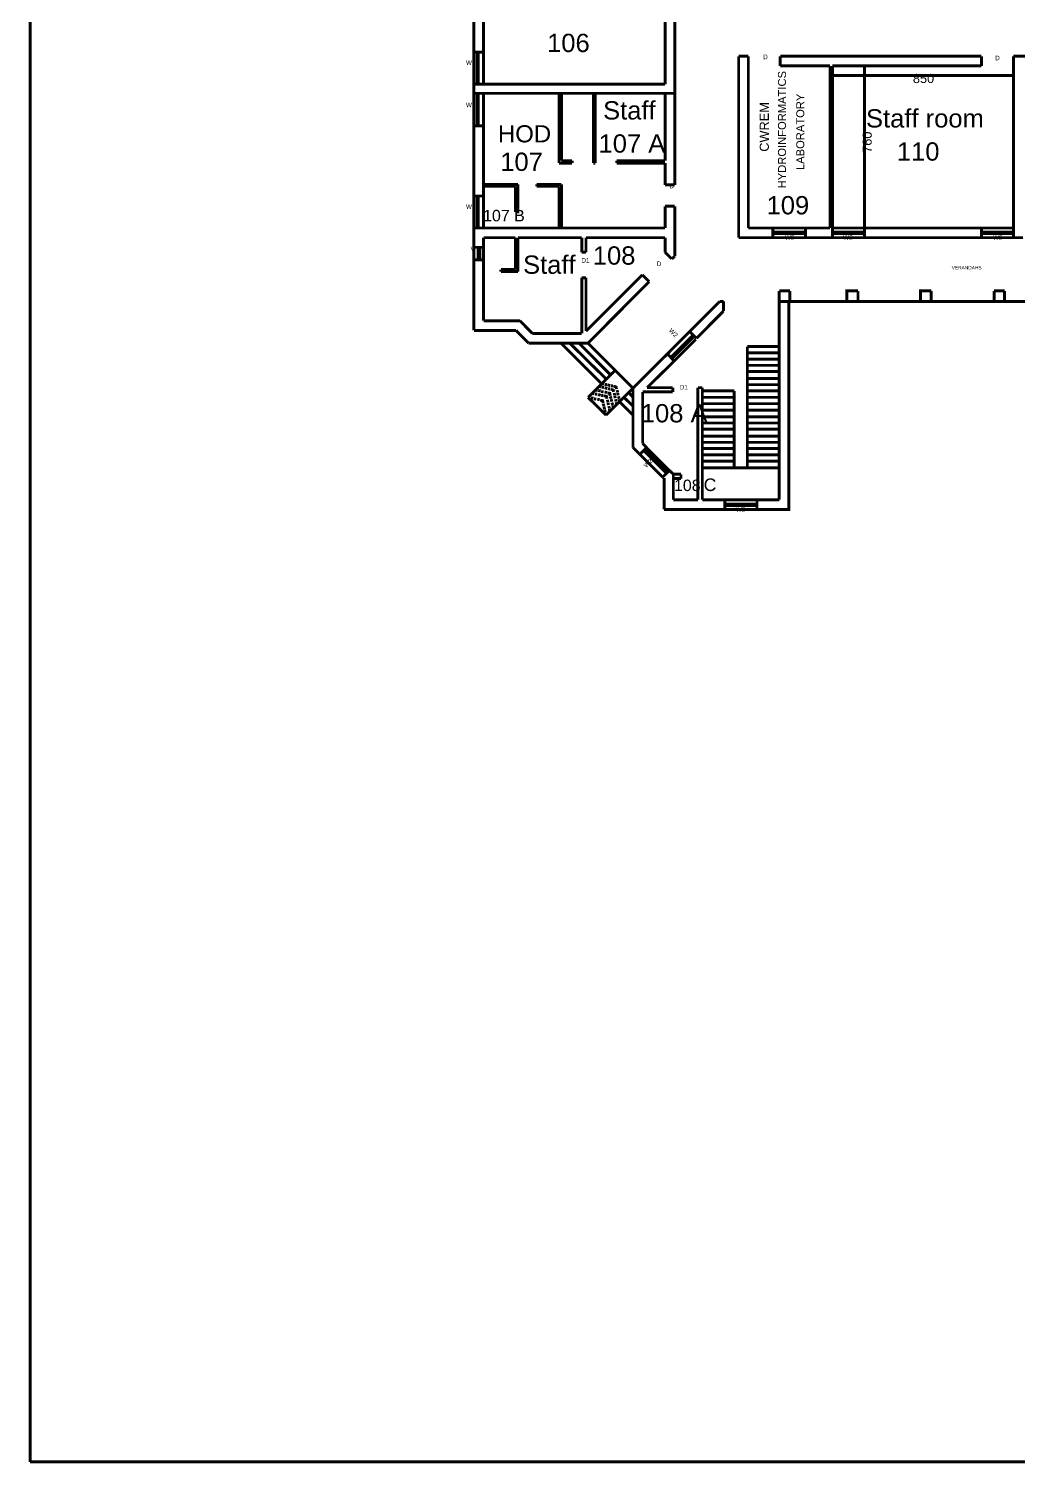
# Model space of a CAD drawing. Header units: millimetres. Extents: x 14 to 406, y 10 to 287.
# Drawn here: x 13.9 to 100.5, y 9.8 to 135.3 of the extents above; entities that cross this region are included whole.
import ezdxf

# ---------------------------------------------------------------- set-up
doc = ezdxf.new("R2010")
doc.units = ezdxf.units.MM
doc.layers.add('P', color=7, linetype='Continuous')
doc.layers.add('T', color=7, linetype='Continuous')

msp = doc.modelspace()

# ---------------------------------------------------------------- linework, layer by layer
at = {"layer": 'P', "const_width": 0.254}
for points in [[(14.076, 9.878), (405.747, 9.878), (405.747, 286.826), (14.076, 286.826)], [(14.076, 286.826), (14.076, 9.878)], [(52.899, 133.209), (52.899, 141.887)], [(53.746, 133.209), (53.746, 141.887)], [(69.621, 130.404), (69.621, 137.231)], [(70.467, 121.603), (70.467, 129.611), (70.467, 137.231)], [(53.746, 133.209), (52.899, 133.209)], [(52.899, 133.209), (52.899, 130.404)], [(53.181, 133.209), (53.181, 130.404)], [(53.269, 133.209), (53.269, 130.404)], [(53.746, 133.209), (53.746, 130.404)], [(76.906, 132.856), (76.059, 132.856)], [(76.059, 116.981), (76.059, 132.856)], [(76.906, 117.828), (76.906, 132.856)], [(97.296, 132.856), (79.693, 132.856)], [(79.693, 132.009), (79.693, 132.856)], [(84.049, 132.009), (79.693, 132.009)], [(84.049, 117.828), (84.049, 132.009)], [(97.296, 132.009), (84.261, 132.009)], [(84.261, 116.981), (84.261, 132.009)], [(86.678, 132.009), (87.313, 132.009)], [(87.066, 132.009), (87.066, 117.828)], [(97.296, 132.009), (97.296, 132.856)], [(105.639, 132.856), (100.101, 132.856)], [(100.101, 116.981), (100.101, 132.856)], [(84.261, 131.516), (84.261, 130.881)], [(84.261, 131.163), (100.101, 131.163)], [(100.101, 131.516), (100.101, 130.881)], [(69.621, 130.404), (52.899, 130.404)], [(52.899, 129.611), (52.899, 130.404)], [(70.467, 129.611), (52.899, 129.611)], [(52.899, 129.611), (52.899, 126.771)], [(53.181, 129.611), (53.181, 126.771)], [(53.269, 129.611), (53.269, 126.771)], [(53.746, 129.611), (53.746, 126.771)], [(60.343, 129.611), (60.343, 123.508)], [(60.554, 129.611), (60.554, 123.719)], [(63.359, 129.611), (63.359, 123.719)], [(63.518, 129.611), (63.518, 123.719)], [(69.621, 123.719), (69.621, 129.611)], [(53.746, 126.771), (52.899, 126.771)], [(52.899, 120.632), (52.899, 126.771)], [(53.746, 120.632), (53.746, 126.771)], [(60.343, 123.508), (61.489, 123.508)], [(60.554, 123.719), (61.489, 123.719)], [(61.489, 123.719), (61.489, 123.508)], [(63.359, 123.719), (63.359, 123.508)], [(63.359, 123.508), (63.518, 123.508)], [(63.518, 123.719), (63.518, 123.508)], [(65.387, 123.719), (69.621, 123.719)], [(65.387, 123.719), (65.387, 123.508)], [(65.387, 123.508), (69.621, 123.508)], [(69.621, 121.603), (69.621, 123.508)], [(56.744, 121.638), (53.746, 121.638)], [(56.744, 119.239), (56.744, 121.479), (56.744, 121.638)], [(60.554, 121.638), (58.402, 121.638)], [(58.402, 121.479), (58.402, 121.638)], [(60.554, 121.638), (60.554, 117.828)], [(53.746, 120.632), (52.899, 120.632)], [(52.899, 120.632), (52.899, 117.828)], [(53.181, 120.632), (53.181, 117.828)], [(53.269, 120.632), (53.269, 117.828)], [(56.533, 121.479), (53.746, 121.479)], [(53.746, 120.632), (53.746, 117.828)], [(56.533, 119.239), (56.533, 121.479)], [(60.343, 121.479), (58.402, 121.479)], [(60.343, 121.479), (60.343, 117.828)], [(70.467, 121.603), (69.621, 121.603)], [(56.533, 119.239), (56.744, 119.239), (56.744, 119.521)], [(70.467, 119.733), (69.621, 119.733)], [(69.621, 117.828), (69.621, 119.733)], [(70.467, 115.341), (70.467, 119.733)], [(69.621, 117.828), (52.899, 117.828)], [(52.899, 116.981), (52.899, 117.828)], [(52.899, 116.134), (52.899, 116.981)], [(56.533, 116.981), (53.746, 116.981)], [(53.746, 116.134), (53.746, 116.981)], [(56.533, 114.194), (56.533, 116.981)], [(62.336, 116.981), (56.744, 116.981)], [(56.744, 114.018), (56.744, 116.981)], [(62.336, 115.711), (62.336, 116.981)], [(69.621, 116.981), (62.706, 116.981)], [(62.706, 115.711), (62.706, 116.981)], [(69.621, 115.711), (69.621, 116.981)], [(79.058, 116.981), (76.059, 116.981)], [(79.058, 117.828), (76.906, 117.828)], [(79.058, 117.828), (79.058, 116.981)], [(79.058, 117.828), (81.897, 117.828)], [(79.058, 117.457), (81.897, 117.457)], [(79.058, 117.334), (81.897, 117.334)], [(79.058, 116.981), (81.897, 116.981)], [(84.049, 117.828), (81.897, 117.828)], [(81.897, 117.828), (81.897, 116.981)], [(84.261, 116.981), (81.897, 116.981)], [(84.261, 117.828), (87.066, 117.828)], [(84.261, 117.457), (87.066, 117.457)], [(84.261, 117.334), (87.066, 117.334)], [(84.261, 116.981), (87.066, 116.981)], [(86.678, 117.828), (87.313, 117.828)], [(97.296, 117.828), (87.066, 117.828)], [(87.066, 116.981), (87.066, 117.828)], [(97.296, 116.981), (87.066, 116.981)], [(97.296, 116.981), (97.296, 117.828)], [(97.296, 117.828), (100.101, 117.828)], [(97.296, 117.457), (100.101, 117.457)], [(97.296, 117.334), (100.101, 117.334)], [(97.296, 116.981), (100.101, 116.981)], [(100.947, 116.981), (100.101, 116.981)], [(53.746, 116.134), (52.899, 116.134)], [(52.899, 116.134), (52.899, 115.041)], [(53.269, 115.041), (53.269, 116.134)], [(53.411, 115.041), (53.411, 116.134)], [(53.746, 115.041), (53.746, 116.134)], [(62.336, 115.711), (62.706, 115.711)], [(70.203, 115.129), (69.621, 115.711)], [(52.899, 108.867), (52.899, 115.041)], [(53.746, 115.041), (52.899, 115.041)], [(53.746, 109.714), (53.746, 115.041)], [(55.263, 114.018), (55.263, 114.194)], [(55.263, 114.194), (56.533, 114.194)], [(70.467, 115.341), (70.203, 115.129)], [(55.263, 114.018), (56.744, 114.018)], [(62.336, 108.603), (62.336, 113.471)], [(62.706, 113.471), (62.336, 113.471)], [(67.628, 113.736), (62.706, 108.814)], [(62.706, 108.814), (62.706, 113.471)], [(68.227, 113.136), (62.883, 107.756)], [(68.227, 113.136), (67.628, 113.736)], [(80.539, 112.324), (79.604, 112.324)], [(79.604, 112.324), (79.604, 111.407), (80.539, 111.407)], [(80.539, 111.407), (80.539, 112.324)], [(86.501, 112.324), (85.531, 112.324), (85.531, 111.407)], [(86.501, 111.407), (86.501, 112.324)], [(92.904, 112.324), (91.969, 112.324), (91.969, 111.407)], [(92.904, 111.407), (92.904, 112.324)], [(99.325, 112.324), (98.407, 112.324)], [(98.407, 112.324), (98.407, 111.407), (99.325, 111.407)], [(99.325, 111.407), (99.325, 112.324)], [(74.401, 111.407), (71.773, 108.779)], [(74.736, 110.561), (72.372, 108.179)], [(74.736, 111.407), (74.401, 111.407)], [(74.736, 110.561), (74.736, 111.407)], [(77.664, 93.204), (80.451, 93.204), (80.451, 111.407)], [(79.604, 94.051), (79.604, 111.407)], [(79.604, 111.407), (118.092, 111.407)], [(85.531, 111.407), (86.501, 111.407)], [(91.969, 111.407), (92.904, 111.407)], [(53.746, 109.714), (56.921, 109.714)], [(58.014, 108.603), (56.921, 109.714)], [(52.899, 108.867), (56.586, 108.867)], [(57.679, 107.756), (56.586, 108.867)], [(62.336, 108.603), (58.014, 108.603)], [(69.832, 106.821), (71.773, 108.779)], [(72.319, 108.091), (70.414, 106.186), (69.832, 106.821)], [(72.108, 108.479), (70.115, 106.486)], [(72.196, 108.391), (70.203, 106.398)], [(72.372, 108.179), (71.773, 108.779)], [(62.883, 107.756), (57.679, 107.756)], [(64.064, 104.211), (60.519, 107.756)], [(64.453, 104.634), (61.278, 107.756)], [(64.823, 105.004), (62.089, 107.756)], [(66.816, 103.823), (62.883, 107.756)], [(69.832, 106.821), (66.816, 103.823)], [(79.604, 107.456), (76.817, 107.456)], [(76.817, 96.838), (76.817, 107.456)], [(79.604, 106.909), (76.817, 106.909)], [(65.264, 105.392), (62.883, 103.011)], [(70.414, 106.186), (68.051, 103.858)], [(79.604, 106.363), (76.817, 106.363)], [(79.604, 105.816), (76.817, 105.816)], [(64.064, 104.211), (64.276, 104.158)], [(64.329, 104.158), (64.541, 104.122)], [(64.576, 104.122), (64.823, 104.034)], [(79.604, 105.269), (76.817, 105.269)], [(79.604, 104.669), (76.817, 104.669)], [(79.604, 104.122), (76.817, 104.122)], [(64.453, 101.459), (62.883, 103.011)], [(62.883, 103.011), (63.059, 102.976)], [(63.147, 102.976), (63.359, 102.941)], [(63.218, 103.399), (63.429, 103.311)], [(63.394, 102.888), (63.606, 102.852)], [(63.482, 103.311), (63.694, 103.276)], [(63.518, 103.646), (63.729, 103.611)], [(63.694, 102.852), (63.906, 102.799)], [(63.765, 103.611), (63.994, 103.576)], [(63.765, 103.276), (63.994, 103.188)], [(63.818, 103.999), (64.029, 103.911)], [(64.029, 103.523), (64.241, 103.487)], [(64.029, 103.188), (64.241, 103.152)], [(64.064, 103.911), (64.276, 103.858)], [(64.276, 103.152), (64.488, 103.099), (64.541, 102.888)], [(64.329, 103.858), (64.576, 103.787)], [(64.329, 103.487), (64.541, 103.434)], [(66.816, 103.823), (64.453, 101.459)], [(64.576, 103.399), (64.788, 103.364), (64.823, 103.152)], [(64.576, 102.799), (64.629, 102.588)], [(64.629, 103.787), (64.823, 103.734)], [(64.823, 103.099), (64.911, 102.888)], [(64.876, 104.034), (65.088, 103.999)], [(64.876, 103.734), (65.088, 103.646), (65.123, 103.487)], [(64.911, 102.852), (64.964, 102.641)], [(65.123, 103.999), (65.334, 103.911), (65.387, 103.734)], [(65.176, 103.399), (65.211, 103.188)], [(65.211, 103.152), (65.264, 102.941)], [(65.299, 102.852), (65.334, 102.641)], [(65.423, 103.646), (65.476, 103.434)], [(65.476, 103.399), (65.511, 103.188)], [(65.546, 103.099), (65.599, 102.888)], [(65.599, 102.852), (65.634, 102.641)], [(66.816, 102.253), (66.022, 103.011)], [(66.816, 103.011), (66.446, 103.434)], [(66.816, 103.823), (66.816, 98.619)], [(70.291, 103.487), (67.663, 103.487)], [(67.663, 103.487), (67.663, 98.989)], [(70.291, 103.858), (68.051, 103.858)], [(70.291, 103.487), (70.291, 103.858)], [(72.496, 94.051), (72.496, 103.858)], [(72.884, 103.858), (72.496, 103.858)], [(72.884, 94.051), (72.884, 103.858)], [(72.884, 103.576), (75.671, 103.576)], [(75.671, 103.011), (72.884, 103.011)], [(75.671, 103.576), (75.671, 96.838)], [(79.604, 103.576), (76.817, 103.576)], [(79.604, 103.011), (76.817, 103.011)], [(63.941, 102.764), (64.153, 102.729), (64.206, 102.517)], [(64.206, 102.464), (64.276, 102.253)], [(64.276, 102.217), (64.329, 101.953)], [(64.329, 101.918), (64.417, 101.706)], [(64.417, 101.671), (64.453, 101.459)], [(64.629, 102.553), (64.664, 102.341)], [(64.699, 102.253), (64.752, 102.041)], [(64.752, 102.006), (64.788, 101.794)], [(64.964, 102.553), (65.052, 102.341)], [(65.052, 102.306), (65.088, 102.094)], [(65.334, 102.588), (65.387, 102.376)], [(66.816, 101.459), (65.634, 102.641)], [(75.671, 102.464), (72.884, 102.464)], [(75.671, 101.882), (72.884, 101.882)], [(79.604, 102.464), (76.817, 102.464)], [(79.604, 101.882), (76.817, 101.882)], [(75.671, 101.318), (72.884, 101.318)], [(75.671, 100.771), (72.884, 100.771)], [(79.604, 101.318), (76.817, 101.318)], [(79.604, 100.771), (76.817, 100.771)], [(75.671, 100.224), (72.884, 100.224)], [(75.671, 99.624), (72.884, 99.624)], [(75.671, 99.078), (72.884, 99.078)], [(79.604, 100.224), (76.817, 100.224)], [(79.604, 99.624), (76.817, 99.624)], [(79.604, 99.078), (76.817, 99.078)], [(67.416, 98.019), (66.816, 98.619)], [(67.998, 98.619), (67.416, 98.019)], [(67.416, 98.019), (69.409, 96.026)], [(67.998, 98.619), (67.663, 98.989)], [(67.751, 98.354), (69.744, 96.379)], [(67.839, 98.443), (69.832, 96.449)], [(67.998, 98.619), (69.991, 96.626)], [(75.671, 98.531), (72.884, 98.531)], [(75.671, 97.984), (72.884, 97.984)], [(79.604, 98.531), (76.817, 98.531)], [(79.604, 97.984), (76.817, 97.984)], [(69.991, 96.626), (69.409, 96.026)], [(70.344, 96.291), (69.991, 96.626)], [(75.671, 97.437), (72.884, 97.437)], [(75.671, 96.838), (72.884, 96.838)], [(75.671, 96.838), (76.817, 96.838)], [(79.604, 97.437), (76.817, 97.437)], [(79.604, 96.838), (76.817, 96.838)], [(69.533, 95.956), (69.409, 96.026)], [(69.533, 95.956), (69.533, 93.204)], [(70.344, 96.291), (70.344, 94.051)], [(70.344, 96.291), (71.014, 96.291)], [(70.344, 95.903), (71.014, 95.903)], [(71.014, 95.903), (71.014, 96.291)], [(70.344, 94.051), (72.496, 94.051)], [(72.884, 94.051), (74.859, 94.051)], [(74.859, 94.051), (74.859, 93.204)], [(74.859, 94.051), (77.664, 94.051), (77.664, 93.204)], [(77.664, 94.051), (79.604, 94.051)], [(69.533, 93.204), (74.859, 93.204)], [(74.859, 93.663), (77.664, 93.663)], [(74.859, 93.539), (77.664, 93.539)], [(77.664, 93.204), (74.859, 93.204)]]:
    msp.add_lwpolyline(points, dxfattribs=at)
at = {"layer": 'P'}
for points in [[(87.136, 131.939), (86.977, 132.098)], [(84.349, 131.251), (84.138, 131.039)], [(100.013, 131.039), (100.189, 131.251)], [(86.977, 117.916), (87.136, 117.757)]]:
    msp.add_lwpolyline(points, dxfattribs=at)

# ---------------------------------------------------------------- texts
at = {"layer": 'T', "attachment_point": 7}
for s, insert, char_height in [('{\\fArial|b0|i0|c0|p18;106}', (59.3, 133.2), 1.6), ('{\\fArial|b0|i0|c0|p18;W2}', (52.2, 132.1), 0.4), ('{\\fArial|b0|i0|c0|p18;D}', (78.2, 132.6), 0.4), ('{\\fArial|b0|i0|c0|p18;D}', (98.5, 132.5), 0.4), ('{\\fArial|b0|i0|c0|p18;850}', (91.3, 130.5), 0.8), ('{\\fArial|b0|i0|c0|p18;W2}', (52.2, 128.4), 0.4), ('{\\fArial|b0|i0|c0|p18;Staff}', (64.2, 127.3), 1.6), ('{\\fArial|b0|i0|c0|p18;Staff room}', (87.2, 126.6), 1.6), ('{\\fArial|b0|i0|c0|p18;HOD}', (55, 125.3), 1.5), ('{\\fArial|b0|i0|c0|p18;107 A}', (63.8, 124.4), 1.6), ('{\\fArial|b0|i0|c0|p18;107}', (55.2, 122.8), 1.6), ('{\\fArial|b0|i0|c0|p18;110}', (89.9, 123.7), 1.6), ('{\\fArial|b0|i0|c0|p18;D}', (70, 121.3), 0.4), ('{\\fArial|b0|i0|c0|p18;109}', (78.5, 119), 1.6), ('{\\fArial|b0|i0|c0|p18;W2}', (52.2, 119.5), 0.4), ('{\\fArial|b0|i0|c0|p18;107 B}', (53.7, 118.4), 1), ('{\\fArial|b0|i0|c0|p18;W2}', (80.1, 116.8), 0.4), ('{\\fArial|b0|i0|c0|p18;W2}', (85.2, 116.8), 0.4), ('{\\fArial|b0|i0|c0|p18;W2}', (98.3, 116.8), 0.4), ('{\\fArial|b0|i0|c0|p18;V}', (52.6, 115.8), 0.4), ('{\\fArial|b0|i0|c0|p18;Staff}', (57.2, 113.8), 1.6), ('{\\fArial|b0|i0|c0|p18;108}', (63.3, 114.6), 1.6), ('{\\fArial|b0|i0|c0|p18;D1}', (62.3, 114.8), 0.4), ('{\\fArial|b0|i0|c0|p18;D}', (68.9, 114.5), 0.4), ('{\\fArial|b0|i0|c0|p18;VERANDAHS}', (94.7, 114.2), 0.3), ('{\\fArial|b0|i0|c0|p18;D1}', (70.9, 103.7), 0.4), ('{\\fArial|b0|i0|c0|p18;108 A}', (67.5, 100.8), 1.6), ('{\\fArial|b0|i0|c0|p18;108}', (70.4, 94.8), 1), ('{\\fArial|b0|i0|c0|p18;C}', (73, 94.8), 1.1), ('{\\fArial|b0|i0|c0|p18;W2}', (75.8, 93), 0.4)]:
    msp.add_mtext(s, dxfattribs=dict(at, insert=insert, char_height=char_height))
at = {"layer": 'T', "attachment_point": 1}
for s, insert, char_height, rotation in [('{\\fArial|b0|i0|c0|p18;HYDROINFORMATICS}', (79.5, 121.3), 0.7, 90), ('{\\fArial|b0|i0|c0|p18;LABORATORY}', (81.1, 122.9), 0.7, 90), ('{\\fArial|b0|i0|c0|p18;CWREM}', (77.9, 124.5), 0.8, 90), ('{\\fArial|b0|i0|c0|p18;760}', (86.9, 124.4), 0.8, 90), ('{\\fArial|b0|i0|c0|p18;W2}', (70.2, 109.1), 0.4, 315), ('{\\fArial|b0|i0|c0|p18;W2}', (67.7, 97.1), 0.4, 45)]:
    msp.add_mtext(s, dxfattribs=dict(at, insert=insert, char_height=char_height, rotation=rotation))

doc.saveas('drawing.dxf')
